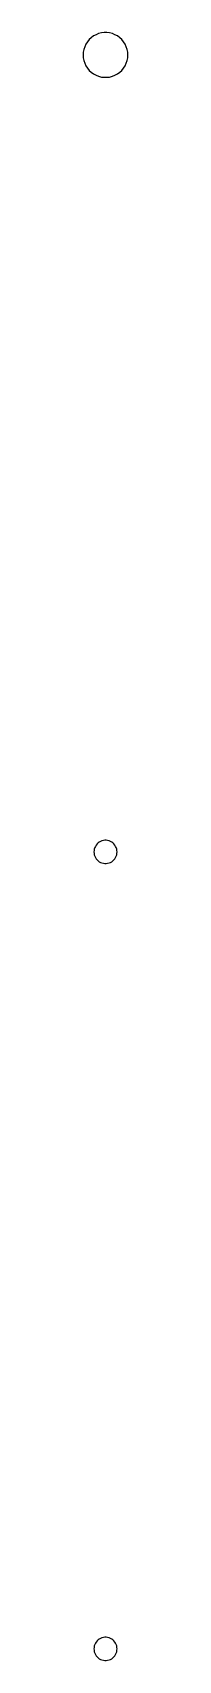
# Model space of a CAD drawing. Header units: metres. Extents: x -3 to 3, y -1 to 209.
import ezdxf

# ---------------------------------------------------------------- set-up
doc = ezdxf.new("R2010")
doc.units = ezdxf.units.M

msp = doc.modelspace()

# ---------------------------------------------------------------- linework, layer by layer
for p, q in [((-1.55, 208.45), (-1.85, 208.23)), ((-1.23, 208.62), (-1.55, 208.45)), ((-0.9, 208.76), (-1.23, 208.62)), ((-0.54, 208.85), (-0.9, 208.76)), ((-0.18, 208.89), (-0.54, 208.85)), ((0.18, 208.89), (-0.18, 208.89)), ((0.54, 208.85), (0.18, 208.89)), ((0.9, 208.76), (0.54, 208.85)), ((1.23, 208.62), (0.9, 208.76)), ((1.55, 208.45), (1.23, 208.62)), ((1.85, 208.23), (1.55, 208.45)), ((-2.88, 206.36), (-2.9, 206)), ((-2.81, 206.72), (-2.88, 206.36)), ((-2.7, 207.07), (-2.81, 206.72)), ((-2.54, 207.4), (-2.7, 207.07)), ((-2.35, 207.71), (-2.54, 207.4)), ((-2.11, 207.99), (-2.35, 207.71)), ((-1.85, 208.23), (-2.11, 207.99)), ((2.11, 207.99), (1.85, 208.23)), ((2.35, 207.71), (2.11, 207.99)), ((2.54, 207.4), (2.35, 207.71)), ((2.7, 207.07), (2.54, 207.4)), ((2.81, 206.72), (2.7, 207.07)), ((2.88, 206.36), (2.81, 206.72)), ((2.9, 206), (2.88, 206.36)), ((-2.9, 206), (-2.88, 205.64)), ((-2.88, 205.64), (-2.81, 205.28)), ((-2.81, 205.28), (-2.7, 204.93)), ((-2.7, 204.93), (-2.54, 204.6)), ((-2.54, 204.6), (-2.35, 204.29)), ((-2.35, 204.29), (-2.11, 204.01)), ((2.11, 204.01), (2.35, 204.29)), ((2.35, 204.29), (2.54, 204.6)), ((2.54, 204.6), (2.7, 204.93)), ((2.7, 204.93), (2.81, 205.28)), ((2.81, 205.28), (2.88, 205.64)), ((2.88, 205.64), (2.9, 206)), ((-2.11, 204.01), (-1.85, 203.77)), ((-1.85, 203.77), (-1.55, 203.55)), ((-1.55, 203.55), (-1.23, 203.38)), ((-1.23, 203.38), (-0.9, 203.24)), ((-0.9, 203.24), (-0.54, 203.15)), ((-0.54, 203.15), (-0.18, 203.11)), ((-0.18, 203.11), (0.18, 203.11)), ((0.18, 203.11), (0.54, 203.15)), ((0.54, 203.15), (0.9, 203.24)), ((0.9, 203.24), (1.23, 203.38)), ((1.23, 203.38), (1.55, 203.55)), ((1.55, 203.55), (1.85, 203.77)), ((1.85, 203.77), (2.11, 204.01)), ((-1.49, 103.19), (-1.5, 103)), ((-1.45, 103.37), (-1.49, 103.19)), ((-1.39, 103.55), (-1.45, 103.37)), ((-1.31, 103.72), (-1.39, 103.55)), ((-1.21, 103.88), (-1.31, 103.72)), ((-1.09, 104.03), (-1.21, 103.88)), ((-0.96, 104.16), (-1.09, 104.03)), ((-0.8, 104.27), (-0.96, 104.16)), ((-0.64, 104.36), (-0.8, 104.27)), ((-0.46, 104.43), (-0.64, 104.36)), ((-0.28, 104.47), (-0.46, 104.43)), ((-0.09, 104.5), (-0.28, 104.47)), ((0.09, 104.5), (-0.09, 104.5)), ((0.28, 104.47), (0.09, 104.5)), ((0.46, 104.43), (0.28, 104.47)), ((0.64, 104.36), (0.46, 104.43)), ((0.8, 104.27), (0.64, 104.36)), ((0.96, 104.16), (0.8, 104.27)), ((1.09, 104.03), (0.96, 104.16)), ((1.21, 103.88), (1.09, 104.03)), ((1.31, 103.72), (1.21, 103.88)), ((1.39, 103.55), (1.31, 103.72)), ((1.45, 103.37), (1.39, 103.55)), ((1.49, 103.19), (1.45, 103.37)), ((1.5, 103), (1.49, 103.19)), ((-1.5, 103), (-1.49, 102.81)), ((-1.49, 102.81), (-1.45, 102.63)), ((-1.45, 102.63), (-1.39, 102.45)), ((-1.39, 102.45), (-1.31, 102.28)), ((-1.31, 102.28), (-1.21, 102.12)), ((-1.21, 102.12), (-1.09, 101.97)), ((-1.09, 101.97), (-0.96, 101.84)), ((-0.96, 101.84), (-0.8, 101.73)), ((-0.8, 101.73), (-0.64, 101.64)), ((-0.64, 101.64), (-0.46, 101.57)), ((-0.46, 101.57), (-0.28, 101.53)), ((-0.28, 101.53), (-0.09, 101.5)), ((-0.09, 101.5), (0.09, 101.5)), ((0.09, 101.5), (0.28, 101.53)), ((0.28, 101.53), (0.46, 101.57)), ((0.46, 101.57), (0.64, 101.64)), ((0.64, 101.64), (0.8, 101.73)), ((0.8, 101.73), (0.96, 101.84)), ((0.96, 101.84), (1.09, 101.97)), ((1.09, 101.97), (1.21, 102.12)), ((1.21, 102.12), (1.31, 102.28)), ((1.31, 102.28), (1.39, 102.45)), ((1.39, 102.45), (1.45, 102.63)), ((1.45, 102.63), (1.49, 102.81)), ((1.49, 102.81), (1.5, 103)), ((-1.49, 0.19), (-1.5, 0)), ((-1.5, 0), (-1.49, -0.19)), ((-1.45, 0.37), (-1.49, 0.19)), ((-1.39, 0.55), (-1.45, 0.37)), ((-1.31, 0.72), (-1.39, 0.55)), ((-1.21, 0.88), (-1.31, 0.72)), ((-1.09, 1.03), (-1.21, 0.88)), ((-0.96, 1.16), (-1.09, 1.03)), ((-0.8, 1.27), (-0.96, 1.16)), ((-0.64, 1.36), (-0.8, 1.27)), ((-0.46, 1.43), (-0.64, 1.36)), ((-0.28, 1.47), (-0.46, 1.43)), ((-0.09, 1.5), (-0.28, 1.47)), ((0.09, 1.5), (-0.09, 1.5)), ((0.28, 1.47), (0.09, 1.5)), ((0.46, 1.43), (0.28, 1.47)), ((0.64, 1.36), (0.46, 1.43)), ((0.8, 1.27), (0.64, 1.36)), ((0.96, 1.16), (0.8, 1.27)), ((1.09, 1.03), (0.96, 1.16)), ((1.21, 0.88), (1.09, 1.03)), ((1.31, 0.72), (1.21, 0.88)), ((1.39, 0.55), (1.31, 0.72)), ((1.45, 0.37), (1.39, 0.55)), ((1.49, 0.19), (1.45, 0.37)), ((1.5, 0), (1.49, 0.19)), ((1.49, -0.19), (1.5, 0)), ((-1.49, -0.19), (-1.45, -0.37)), ((-1.45, -0.37), (-1.39, -0.55)), ((-1.39, -0.55), (-1.31, -0.72)), ((-1.31, -0.72), (-1.21, -0.88)), ((-1.21, -0.88), (-1.09, -1.03)), ((-1.09, -1.03), (-0.96, -1.16)), ((-0.96, -1.16), (-0.8, -1.27)), ((-0.8, -1.27), (-0.64, -1.36)), ((-0.64, -1.36), (-0.46, -1.43)), ((-0.46, -1.43), (-0.28, -1.47)), ((-0.28, -1.47), (-0.09, -1.5)), ((-0.09, -1.5), (0.09, -1.5)), ((0.09, -1.5), (0.28, -1.47)), ((0.28, -1.47), (0.46, -1.43)), ((0.46, -1.43), (0.64, -1.36)), ((0.64, -1.36), (0.8, -1.27)), ((0.8, -1.27), (0.96, -1.16)), ((0.96, -1.16), (1.09, -1.03)), ((1.09, -1.03), (1.21, -0.88)), ((1.21, -0.88), (1.31, -0.72)), ((1.31, -0.72), (1.39, -0.55)), ((1.39, -0.55), (1.45, -0.37)), ((1.45, -0.37), (1.49, -0.19))]:
    msp.add_line(p, q)

doc.saveas('drawing.dxf')
